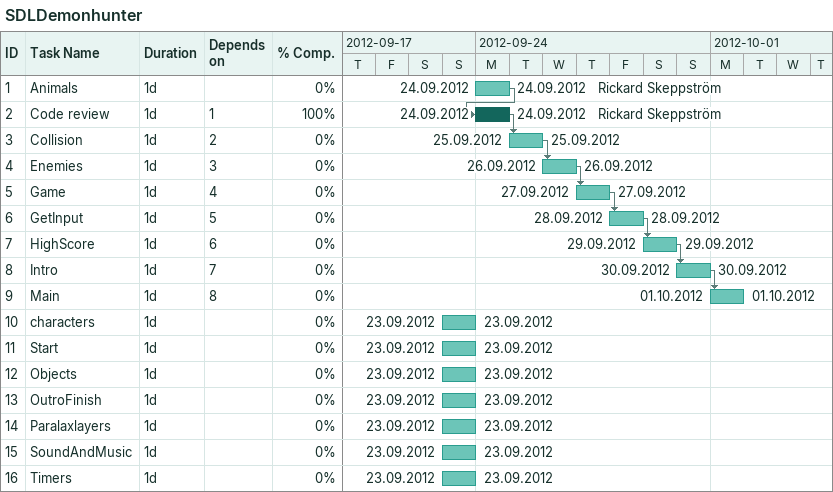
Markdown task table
SDLDemonhunter

| ID | Task | Duration | Start | Finish | Predecessors | Resources | % complete |
|---|---|---|---|---|---|---|---|
| 1 | Animals | 1d | 2012-09-24 | 2012-09-24 |  | Rickard Skeppström | 0 |
| 2 | Code review | 1d | 2012-09-24 | 2012-09-24 | 1 | Rickard Skeppström | 100 |
| 3 | Collision | 1d | 2012-09-25 | 2012-09-25 | 2 |  | 0 |
| 4 | Enemies | 1d | 2012-09-26 | 2012-09-26 | 3 |  | 0 |
| 5 | Game | 1d | 2012-09-27 | 2012-09-27 | 4 |  | 0 |
| 6 | GetInput | 1d | 2012-09-28 | 2012-09-28 | 5 |  | 0 |
| 7 | HighScore | 1d | 2012-09-29 | 2012-09-29 | 6 |  | 0 |
| 8 | Intro | 1d | 2012-09-30 | 2012-09-30 | 7 |  | 0 |
| 9 | Main | 1d | 2012-10-01 | 2012-10-01 | 8 |  | 0 |
| 10 | characters | 1d | 2012-09-23 | 2012-09-23 |  |  | 0 |
| 11 | Start | 1d | 2012-09-23 | 2012-09-23 |  |  | 0 |
| 12 | Objects | 1d | 2012-09-23 | 2012-09-23 |  |  | 0 |
| 13 | OutroFinish | 1d | 2012-09-23 | 2012-09-23 |  |  | 0 |
| 14 | Paralaxlayers | 1d | 2012-09-23 | 2012-09-23 |  |  | 0 |
| 15 | SoundAndMusic | 1d | 2012-09-23 | 2012-09-23 |  |  | 0 |
| 16 | Timers | 1d | 2012-09-23 | 2012-09-23 |  |  | 0 |
